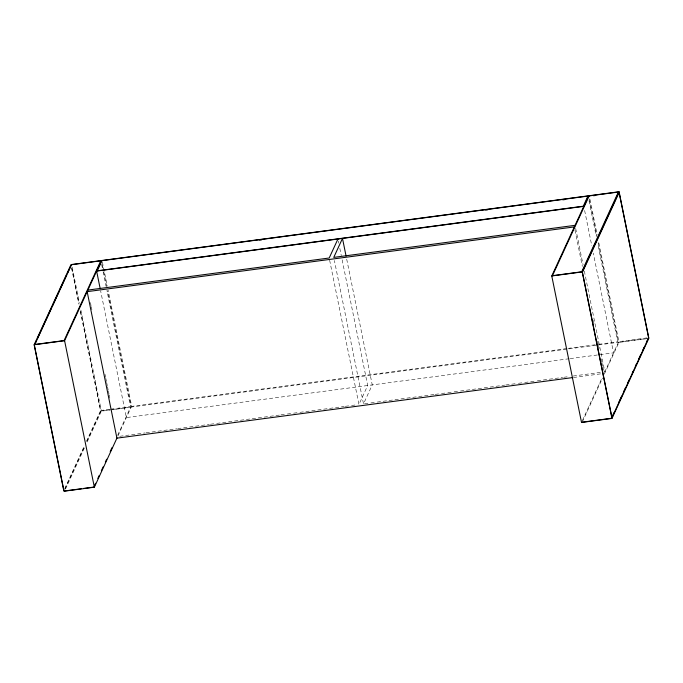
<?xml version="1.0" encoding="UTF-8"?>
<svg xmlns="http://www.w3.org/2000/svg" width="683" height="683" viewBox="0 0 683 683"><rect width="100%" height="100%" fill="white"/><g stroke="black" fill="none" stroke-linecap="round" stroke-linejoin="round"><path stroke-width="0.51" stroke-dasharray="3.42 2.56" d="M64.774 488.533L84.658 445.29M86.425 441.449L100.563 410.705L80.176 310.338M64.8 489.318L84.342 446.819M87.014 441.022L100.785 411.081L80.312 310.304M65.5 489.037L84.504 447.724M87.151 441.952L101.297 411.209L109.647 410.099M117.707 435.191L130.521 407.324L110.689 409.962M117.903 436.01L131.23 407.034L107.59 290.668M582.42 420.532L602.406 377.067M604.626 372.235L618.405 342.294L598.137 242.55M582.232 422.171L602.56 377.972M604.327 374.13L618.918 342.422L646.058 338.819M109.622 409.305L101.272 410.415L80.884 310.048M110.672 409.168L130.504 406.53L106.924 290.48M566.967 348.526L131.717 406.368L108.145 290.318M568.025 348.39L597.599 344.454M598.658 344.317L617.671 341.79L597.71 243.515M647.074 337.88L618.892 341.628L598.504 241.261M100.785 411.081L648.85 338.247M569.17 358.737L126.381 417.586L100.632 290.83M570.22 358.601L613.547 352.838L593.288 253.103M119.756 436.292L145.044 432.928M146.094 432.791L176.658 428.728M177.708 428.591L209.322 424.391M210.373 424.245L215.64 423.545M216.699 423.409L279.919 415.008M280.969 414.863L286.237 414.163M287.295 414.026L292.563 413.326M293.613 413.181L298.889 412.481M299.939 412.344L344.198 406.462M345.248 406.325L350.516 405.625M351.574 405.48L356.842 404.78M364.568 403.755L369.836 403.055M370.895 402.919L376.162 402.219M377.212 402.074L434.115 394.509M435.165 394.373L440.433 393.673M441.491 393.536L446.759 392.836M447.809 392.691L453.085 391.991M454.135 391.854L459.403 391.154M460.462 391.009L504.711 385.127M505.77 384.99L517.355 383.453M518.414 383.308L523.682 382.608M524.732 382.471L536.326 380.926M537.376 380.79L562.664 377.426M563.723 377.289L567.94 376.726M573.208 376.026L602.713 372.107M573.447 377.486L601.979 373.695M590.01 199.436L597.232 234.986M589.275 198.915L596.874 236.318M589.002 200.648L596.225 236.19M584.631 210.501L591.811 245.829M575.692 228.455L583.077 264.816M584.341 271.049L604.814 371.825M574.966 230.034L582.351 266.396M593.322 320.421L593.962 323.537M597.548 341.201L598.18 344.317M598.393 345.359L599.025 348.475M601.134 358.865L601.766 361.981M601.979 363.023L602.611 366.139M602.824 367.172L603.456 370.297M346.708 259.19L372.252 384.905L363.518 403.892L334.388 260.522M338.341 241.099L338.768 243.174M339.818 248.373L341.295 255.647M342.14 259.805L367.685 385.511L358.951 404.498L329.189 258.012M102.407 262.093L107.299 286.134M102.313 264.697L103.585 270.929M103.79 271.971L106.744 286.519M101.622 264.347L102.894 270.613M103.107 271.663L106.078 286.297M90.421 302.543L91.052 305.66M91.266 306.701L91.898 309.817M104.986 374.233L105.617 377.349M105.822 378.391L106.463 381.507M106.668 382.54L107.308 385.664M107.513 386.698L108.145 389.814M108.358 390.855L108.99 393.971M109.203 395.013L109.835 398.129M72.176 267.181L79.399 302.731M71.655 267.702L79.04 304.063M71.681 268.521L78.904 304.063"/><path stroke-width="1.02" d="M117.015 437.94L94.356 487.201L63.912 491.248L34.15 344.753L71.023 264.586L619.088 191.752L648.85 338.247L611.977 418.414L581.532 422.461L551.77 275.966L588.644 195.799M34.807 344.172L36.575 340.322M37.463 338.401L44.088 323.99M44.976 322.069L51.601 307.657M52.489 305.736L59.114 291.325M59.993 289.404L66.627 274.993M67.506 273.072L70.605 266.344M94.356 487.201L64.595 340.706L101.468 260.539M94.732 485.152L95.611 483.231M97.823 478.424L99.146 475.539M101.357 470.741L103.124 466.899M105.336 462.092L106.659 459.207M110.194 451.523L111.961 447.681M337.923 239.024L329.189 258.012L87.885 290.079M611.977 418.414L582.215 271.919L619.088 191.752M614.119 412.515L611.464 418.286L582.232 422.171M618.977 401.954L621.632 396.183M623.835 391.385L625.602 387.534M627.814 382.736L629.145 379.85M632.236 373.123L633.115 371.202M635.327 366.404L636.658 363.518M638.861 358.712L640.628 354.87M642.84 350.063L644.163 347.186M646.374 342.379L648.141 338.537M259.608 240.126L261.717 239.844M485.681 210.082L487.79 209.801M562.801 199.837L564.909 199.556M593.544 195.748L595.636 195.475M583.794 206.343L96.619 271.091L100.205 288.747M575.06 225.33L333.756 257.397L342.49 238.418L346.076 256.074M574.326 226.918L87.159 291.658L116.921 438.153L572.388 377.622M34.15 344.753L64.595 340.706M551.77 275.966L582.215 271.919M64.612 490.957L81.32 488.738M83.403 488.456L93.844 487.073M34.363 345.128L63.886 490.454M71.536 264.714L34.859 344.463L64.082 340.578L100.768 260.829L71.536 264.714M101.98 260.667L97.328 270.801L583.282 206.215L587.935 196.089L101.98 260.667M589.156 195.927L552.479 275.676L581.703 271.791L618.388 192.043L589.156 195.927M619.114 192.546L582.437 272.295L611.951 417.62L648.637 337.872L619.114 192.546"/></g></svg>
